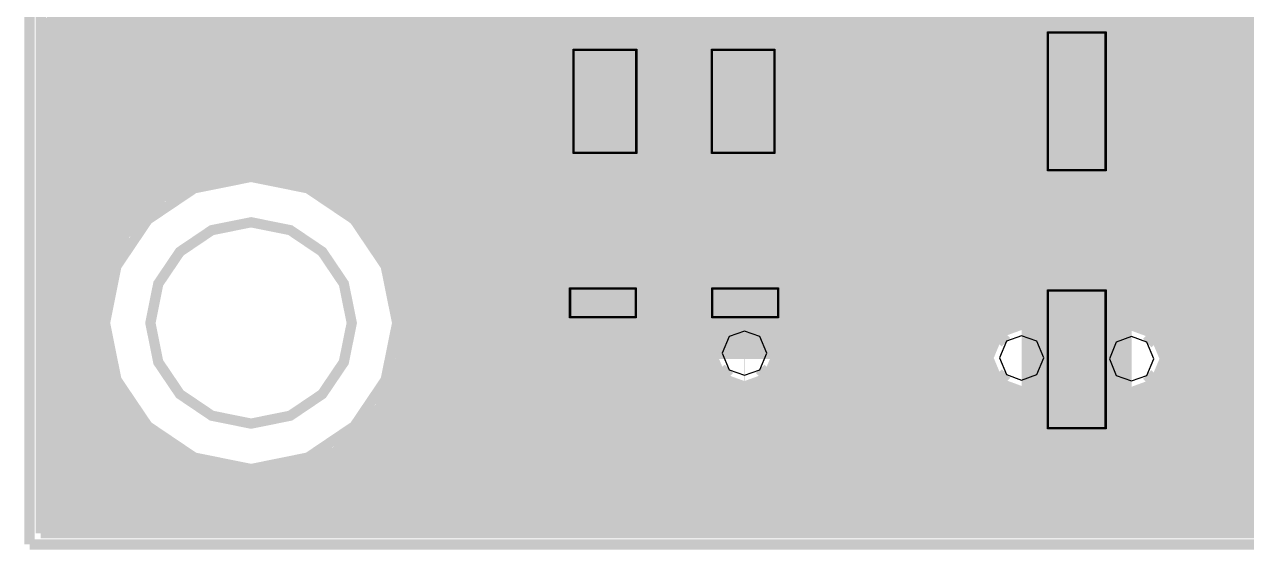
# Model space of a CAD drawing. Extents: x 0.2 to 4.14, y 0.2 to 4.15.
# Drawn here: x 0.197 to 1.392, y 0.206 to 0.719 of the extents above; entities that cross this region are included whole.
import ezdxf

# ---------------------------------------------------------------- set-up
doc = ezdxf.new("R2010")
doc.units = 0
doc.layers.get('0').update_dxf_attribs({"linetype": 'CONTINUOUS'})

msp = doc.modelspace()

# ---------------------------------------------------------------- linework, layer by layer
at = {"color": 151, "const_width": 0.01}
for points in [[(0.202365, 0.210612), (0.202365, 4.14763)], [(4.13938, 0.210612), (0.202365, 0.210612)]]:
    msp.add_lwpolyline(points, dxfattribs=at)
at = {"color": 254, "const_width": 0.01}
for points in [[(0.202365, 0.210612), (0.202365, 4.14763)], [(0.714247, 0.573676), (0.714247, 0.713704)], [(0.714247, 0.713704), (0.79476, 0.713704)], [(0.95025, 0.713704), (0.869792, 0.713704)], [(0.95025, 0.573676), (0.95025, 0.713704)], [(0.79476, 0.573676), (0.714247, 0.573676)], [(0.869792, 0.573676), (0.95025, 0.573676)], [(0.707249, 0.39681), (0.707249, 0.496853)], [(0.707249, 0.496853), (0.957249, 0.496853)], [(0.957249, 0.496853), (0.957249, 0.39681)], [(0.957249, 0.39681), (0.707249, 0.39681)], [(4.13938, 0.210612), (0.202365, 0.210612)]]:
    msp.add_lwpolyline(points, dxfattribs=at)
at = {"color": 40}
for points, const_width in [([(0.202365, 0.210612), (0.202365, 4.14763)], 0.01), ([(0.418892, 0.830675), (0.418892, 0.702746)], 0.07874), ([(0.418892, 0.702746), (0.477919, 0.643664)], 0.07874), ([(0.477919, 0.643664), (0.764757, 0.643664)], 0.07874), ([(0.899794, 0.643664), (1.22597, 0.643664)], 0.07874), ([(1.22597, 0.643664), (1.59999, 0.643664)], 0.07874), ([(0.764378, 0.446832), (0.764378, 0.643664)], 0.05906), ([(0.764378, 0.643664), (0.764757, 0.643664)], 0.05906), ([(0.76275, 0.446832), (0.764378, 0.446832)], 0.05906), ([(0.901747, 0.397624), (0.901747, 0.446832)], 0.05906), ([(1.17204, 0.392904), (1.22597, 0.392904)], 0.07874), ([(1.22597, 0.392904), (1.22597, 0.39171)], 0.07874), ([(1.22597, 0.39171), (1.22597, 0.39209)], 0.07874), ([(1.22597, 0.39209), (1.27951, 0.39209)], 0.07874), ([(0.90115, 0.397624), (0.901747, 0.397624)], 0.05906), ([(4.13938, 0.210612), (0.202365, 0.210612)], 0.01)]:
    msp.add_lwpolyline(points, dxfattribs=dict(at, const_width=const_width))
at = {"color": 93, "const_width": 0.01}
for points in [[(0.202365, 0.210612), (0.202365, 4.14763)], [(4.13938, 0.210612), (0.202365, 0.210612)]]:
    msp.add_lwpolyline(points, dxfattribs=at)
at = {"color": 200, "const_width": 0.01}
for points in [[(0.202365, 0.210612), (0.202365, 4.14763)], [(4.13938, 0.210612), (0.202365, 0.210612)]]:
    msp.add_lwpolyline(points, dxfattribs=at)
at = {"color": 13, "const_width": 0.01}
for points in [[(0.202365, 0.210612), (0.202365, 4.14763)], [(4.13938, 0.210612), (0.202365, 0.210612)]]:
    msp.add_lwpolyline(points, dxfattribs=at)
at = {"color": 173, "const_width": 0.01}
for points in [[(0.202365, 0.210612), (0.202365, 4.14763)], [(4.13938, 0.210612), (0.202365, 0.210612)]]:
    msp.add_lwpolyline(points, dxfattribs=at)
at = {"color": 60}
for points, const_width in [([(0.213325, 4.13661), (0.213325, 0.221625)], 0.01), ([(0.600097, 0.221625), (2.05072, 1.67219)], 0.01), ([(0.511014, 0.221625), (1.95107, 1.66163)], 0.01), ([(0.612847, 0.221625), (2.05078, 1.65956)], 0.01), ([(0.523762, 0.221625), (1.94954, 1.6474)], 0.01), ([(0.536458, 0.221625), (1.95269, 1.63786)], 0.01), ([(0.549208, 0.221625), (1.95822, 1.63064)], 0.01), ([(0.561957, 0.221625), (1.96582, 1.62549)], 0.01), ([(0.574653, 0.221625), (1.97597, 1.62294)], 0.01), ([(0.587403, 0.221625), (1.99274, 1.62696)], 0.01), ([(0.625597, 0.221625), (2.00526, 1.60129)], 0.01), ([(0.638292, 0.221625), (2.00493, 1.58826)], 0.01), ([(0.651042, 0.221625), (2.00851, 1.5791)], 0.01), ([(0.663738, 0.221625), (2.01438, 1.57226)], 0.01), ([(0.676486, 0.221625), (2.02229, 1.56743)], 0.01), ([(0.897678, 0.430067), (2.03299, 1.56538)], 0.01), ([(0.909506, 0.429199), (2.05106, 1.57075)], 0.01), ([(0.561686, 0.424968), (1.66715, 1.53049)], 0.01), ([(0.213325, 0.471246), (1.1613, 1.41917)], 0.01), ([(0.413792, 0.569878), (1.26161, 1.41764)], 0.01), ([(0.486165, 0.553114), (1.36057, 1.42751)], 0.01), ([(0.213325, 0.458496), (1.16433, 1.4095)], 0.01), ([(0.426432, 0.569769), (1.26497, 1.40831)], 0.01), ([(0.494194, 0.548449), (1.36193, 1.41618)], 0.01), ([(0.213325, 0.445801), (1.16916, 1.40164)], 0.01), ([(0.213325, 0.433051), (1.17546, 1.39512)], 0.01), ([(0.438043, 0.568631), (1.26997, 1.40061)], 0.01), ([(0.448893, 0.566786), (1.27647, 1.39437)], 0.01), ([(0.337511, 0.544487), (1.18316, 1.39014)], 0.01), ([(0.365235, 0.559461), (1.19255, 1.38677)], 0.01), ([(0.384114, 0.565647), (1.20432, 1.38585)], 0.01), ([(0.399903, 0.568685), (1.22304, 1.39182)], 0.01), ([(0.459039, 0.564182), (1.2844, 1.38954)], 0.01), ([(0.468588, 0.561035), (1.29405, 1.38645)], 0.01), ([(0.477593, 0.557292), (1.30632, 1.38601)], 0.01), ([(0.557997, 0.459472), (1.48693, 1.38846)], 0.01), ([(0.560004, 0.448839), (1.49724, 1.38596)], 0.01), ([(0.561307, 0.437338), (1.51074, 1.38677)], 0.01), ([(0.918403, 0.425347), (1.73281, 1.23975)], 0.01), ([(0.925347, 0.419542), (1.73281, 1.227)], 0.01), ([(0.930501, 0.412001), (1.73281, 1.21425)], 0.01), ([(0.933485, 0.402235), (1.73281, 1.20155)], 0.01), ([(0.932563, 0.388564), (1.73281, 1.1888)], 0.01), ([(0.501844, 0.543349), (1.12853, 1.17003)], 0.01), ([(0.778321, 0.221625), (1.73281, 1.17611)], 0.01), ([(0.50906, 0.537869), (1.12641, 1.15517)], 0.01), ([(0.791015, 0.221625), (1.73281, 1.16336)], 0.01), ([(0.515896, 0.531956), (1.12777, 1.14383)], 0.01), ([(0.803765, 0.221625), (1.73281, 1.15061)], 0.01), ([(0.213325, 0.662164), (0.681858, 1.13064)], 0.01), ([(0.522299, 0.525608), (1.13102, 1.13439)], 0.01), ([(0.816515, 0.221625), (1.73281, 1.13791)], 0.01), ([(0.213325, 0.649414), (0.6824, 1.11849)], 0.01), ([(0.528321, 0.518881), (1.13569, 1.1263)], 0.01), ([(0.533908, 0.511774), (1.1416, 1.11947)], 0.01), ([(0.82921, 0.221625), (1.73281, 1.12516)], 0.01), ([(0.213325, 0.636719), (0.686035, 1.10938)], 0.01), ([(0.539117, 0.504232), (1.1486, 1.11372)], 0.01), ([(0.543836, 0.496257), (1.15685, 1.10927)], 0.01), ([(0.548122, 0.487847), (1.1665, 1.10617)], 0.01), ([(0.555285, 0.46951), (1.1939, 1.10813)], 0.01), ([(0.84196, 0.221625), (1.73281, 1.11247)], 0.01), ([(0.213325, 0.623969), (0.691678, 1.10227)], 0.01), ([(0.213325, 0.611219), (0.69911, 1.09701)], 0.01), ([(0.213325, 0.585775), (0.721789, 1.09424)], 0.01), ([(0.551975, 0.47895), (1.17817, 1.10514)], 0.01), ([(0.854656, 0.221625), (1.73281, 1.09972)], 0.01), ([(0.213325, 0.598525), (0.708604, 1.0938)], 0.01), ([(0.867404, 0.221625), (1.73281, 1.08697)], 0.01), ([(0.880154, 0.221625), (1.73281, 1.07427)], 0.01), ([(0.89285, 0.221625), (1.73281, 1.06152)], 0.01), ([(0.905599, 0.221625), (1.73281, 1.04883)], 0.01), ([(0.918294, 0.221625), (1.73281, 1.03608)], 0.01), ([(0.931044, 0.221625), (1.73281, 1.02333)], 0.01), ([(0.943793, 0.221625), (1.73281, 1.01063)], 0.01), ([(1.15652, 0.421604), (1.73281, 0.997885)], 0.01), ([(0.560818, 0.411404), (1.13303, 0.983615)], 0.01), ([(1.17318, 0.42551), (1.73281, 0.985189)], 0.01), ([(0.558268, 0.396158), (1.12674, 0.964626)], 0.01), ([(1.18376, 0.423394), (1.73281, 0.972439)], 0.01), ([(0.553006, 0.378147), (1.12684, 0.951986)], 0.01), ([(1.19189, 0.418836), (1.73281, 0.95969)], 0.01), ([(0.54145, 0.353842), (1.12934, 0.941732)], 0.01), ([(1.19819, 0.412435), (1.73281, 0.946994)], 0.01), ([(0.213325, 0.483942), (0.657932, 0.928549)], 0.01), ([(0.421929, 0.221625), (1.13336, 0.933051)], 0.01), ([(1.20269, 0.404189), (1.73281, 0.934244)], 0.01), ([(0.213325, 0.49669), (0.64274, 0.926107)], 0.01), ([(0.434679, 0.221625), (1.13873, 0.925672)], 0.01), ([(0.447374, 0.221625), (1.14518, 0.919379)], 0.01), ([(1.2047, 0.393446), (1.73281, 0.92155)], 0.01), ([(0.460124, 0.221625), (1.15283, 0.914333)], 0.01), ([(0.472819, 0.221625), (1.16178, 0.910536)], 0.01), ([(0.485568, 0.221625), (1.17242, 0.908475)], 0.01), ([(0.498318, 0.221625), (1.18576, 0.909071)], 0.01), ([(1.19998, 0.375976), (1.73281, 0.9088)], 0.01), ([(1.05832, 0.221625), (1.73281, 0.89605)], 0.01), ([(1.27365, 0.424208), (1.73281, 0.883356)], 0.01), ([(1.28624, 0.424044), (1.73281, 0.870606)], 0.01), ([(1.29546, 0.420572), (1.73281, 0.85791)], 0.01), ([(0.213325, 0.573079), (0.47819, 0.837944)], 0.01), ([(0.213325, 0.560331), (0.477756, 0.824707)], 0.01), ([(0.213325, 0.547581), (0.481282, 0.815539)], 0.01), ([(0.213325, 0.713053), (0.311361, 0.811089)], 0.01), ([(0.213325, 0.534885), (0.487088, 0.808594)], 0.01), ([(0.213325, 0.700358), (0.318414, 0.805393)], 0.01), ([(0.213325, 0.522136), (0.494954, 0.803765)], 0.01), ([(0.213325, 0.674858), (0.341417, 0.802951)], 0.01), ([(0.213325, 0.687608), (0.327746, 0.802029)], 0.01), ([(0.213325, 0.50944), (0.505533, 0.801594)], 0.01), ([(1.24924, 0.221625), (1.73281, 0.705132)], 0.01), ([(1.26199, 0.221625), (1.73281, 0.692437)], 0.01), ([(1.27468, 0.221625), (1.73281, 0.679688)], 0.01), ([(1.28743, 0.221625), (1.73281, 0.666992)], 0.01), ([(1.30013, 0.221625), (1.73281, 0.654243)], 0.01), ([(1.30273, 0.415093), (1.55051, 0.662869)], 0.01), ([(1.30816, 0.407824), (1.54981, 0.649414)], 0.01), ([(1.31288, 0.221625), (1.73281, 0.641493)], 0.01), ([(1.31152, 0.398438), (1.55181, 0.638781)], 0.01), ([(1.31152, 0.385742), (1.55556, 0.629775)], 0.01), ([(1.32563, 0.221625), (1.73281, 0.628797)], 0.01), ([(1.16016, 0.221625), (1.56065, 0.622071)], 0.01), ([(1.17285, 0.221625), (1.56683, 0.615614)], 0.01), ([(1.1856, 0.221625), (1.57422, 0.610243)], 0.01), ([(1.19835, 0.221625), (1.58285, 0.606174)], 0.01), ([(1.23649, 0.221625), (1.62435, 0.609429)], 0.01), ([(1.33832, 0.221625), (1.73281, 0.616049)], 0.01), ([(1.21105, 0.221625), (1.5931, 0.603624)], 0.01), ([(1.2238, 0.221625), (1.60563, 0.603461)], 0.01), ([(1.35107, 0.221625), (1.73281, 0.603353)], 0.01), ([(1.36377, 0.221625), (1.73281, 0.590603)], 0.01), ([(1.37652, 0.221625), (1.73281, 0.577854)], 0.01), ([(1.38926, 0.221625), (1.73281, 0.565158)], 0.01), ([(0.213325, 0.420301), (0.30154, 0.508518)], 0.01), ([(0.213325, 0.407607), (0.286567, 0.480794)], 0.01), ([(0.213325, 0.394857), (0.280382, 0.461914)], 0.01), ([(0.213325, 0.382161), (0.277344, 0.446181)], 0.01), ([(0.213325, 0.369413), (0.276204, 0.432237)], 0.01), ([(0.213325, 0.356717), (0.276313, 0.41965)], 0.01), ([(0.878093, 0.420736), (0.88585, 0.412924)], 0.01181), ([(0.924262, 0.420736), (0.916504, 0.412924)], 0.01181), ([(1.14893, 0.415961), (1.15674, 0.408203)], 0.01181), ([(1.1951, 0.415961), (1.18734, 0.408203)], 0.01181), ([(1.25646, 0.415201), (1.26421, 0.407443)], 0.01181), ([(1.30263, 0.415201), (1.29481, 0.407443)], 0.01181), ([(0.213325, 0.343967), (0.277399, 0.407986)], 0.01), ([(0.956489, 0.221625), (1.14328, 0.408419)], 0.01), ([(0.213325, 0.331218), (0.279297, 0.397136)], 0.01), ([(0.689236, 0.221625), (0.868707, 0.401096)], 0.01), ([(0.701932, 0.221625), (0.869575, 0.389268)], 0.01), ([(0.969239, 0.221625), (1.13938, 0.391764)], 0.01), ([(1.07107, 0.221625), (1.2474, 0.397949)], 0.01), ([(0.213325, 0.318522), (0.281847, 0.38699)], 0.01), ([(0.213325, 0.305772), (0.284993, 0.377442)], 0.01), ([(0.714681, 0.221625), (0.873426, 0.380371)], 0.01), ([(0.878093, 0.374511), (0.88585, 0.382324)], 0.01181), ([(0.924262, 0.374511), (0.916504, 0.382324)], 0.01181), ([(0.981933, 0.221625), (1.14155, 0.381185)], 0.01), ([(1.08377, 0.221625), (1.24756, 0.385417)], 0.01), ([(1.14893, 0.369792), (1.15674, 0.377604)], 0.01181), ([(1.1951, 0.369792), (1.18734, 0.377604)], 0.01181), ([(1.25646, 0.369032), (1.26421, 0.37679)], 0.01181), ([(1.30263, 0.369032), (1.29481, 0.37679)], 0.01181), ([(0.213325, 0.293078), (0.288738, 0.368435)], 0.01), ([(0.727376, 0.221625), (0.879232, 0.373426)], 0.01), ([(0.740126, 0.221625), (0.886828, 0.368272)], 0.01), ([(0.765571, 0.221625), (0.910211, 0.366265)], 0.01), ([(0.994683, 0.221625), (1.1461, 0.373047)], 0.01), ([(1.00743, 0.221625), (1.15251, 0.366699)], 0.01), ([(1.09652, 0.221625), (1.25103, 0.376139)], 0.01), ([(1.10927, 0.221625), (1.25651, 0.368924)], 0.01), ([(0.213325, 0.280328), (0.292914, 0.359918)], 0.01), ([(0.752875, 0.221625), (0.896539, 0.365289)], 0.01), ([(1.02013, 0.221625), (1.16075, 0.36225)], 0.01), ([(1.03288, 0.221625), (1.1715, 0.360243)], 0.01), ([(1.04563, 0.221625), (1.18897, 0.364963)], 0.01), ([(1.12196, 0.221625), (1.26383, 0.363499)], 0.01), ([(1.13471, 0.221625), (1.27317, 0.360081)], 0.01), ([(1.14741, 0.221625), (1.28592, 0.360081)], 0.01), ([(0.213325, 0.267578), (0.297581, 0.351833)], 0.01), ([(0.213325, 0.254883), (0.302681, 0.344183)], 0.01), ([(0.213325, 0.242133), (0.30816, 0.336968)], 0.01), ([(0.213325, 0.229438), (0.314074, 0.330132)], 0.01), ([(0.218261, 0.221625), (0.320421, 0.323731)], 0.01), ([(0.231011, 0.221625), (0.327149, 0.317708)], 0.01), ([(0.243761, 0.221625), (0.334256, 0.312121)], 0.01), ([(0.256456, 0.221625), (0.341797, 0.306967)], 0.01), ([(0.269206, 0.221625), (0.349772, 0.302192)], 0.01), ([(0.281901, 0.221625), (0.358182, 0.297906)], 0.01), ([(0.29465, 0.221625), (0.367133, 0.294054)], 0.01), ([(0.409179, 0.221625), (0.492188, 0.304579)], 0.01), ([(0.3074, 0.221625), (0.376519, 0.290799)], 0.01), ([(0.320096, 0.221625), (0.386556, 0.288086)], 0.01), ([(0.332844, 0.221625), (0.397244, 0.286025)], 0.01), ([(0.34554, 0.221625), (0.408692, 0.284722)], 0.01), ([(0.35829, 0.221625), (0.421061, 0.284397)], 0.01), ([(0.371039, 0.221625), (0.434625, 0.285211)], 0.01), ([(0.383735, 0.221625), (0.449869, 0.287761)], 0.01), ([(0.396485, 0.221625), (0.467882, 0.293024)], 0.01), ([(0.213325, 0.221625), (1.73281, 0.221625)], 0.01)]:
    msp.add_lwpolyline(points, dxfattribs=dict(at, const_width=const_width))
at = {"color": 232, "const_width": 0.01}
for points in [[(0.588975, 0.221625), (2.05268, 1.68528)], [(0.601725, 0.221625), (2.05268, 1.67258)], [(0.512642, 0.221625), (1.95031, 1.65929)], [(0.614421, 0.221625), (2.05268, 1.65983)], [(0.525336, 0.221625), (1.94976, 1.64606)], [(0.213325, 1.63276), (0.213325, 0.221625)], [(0.538086, 0.221625), (1.95329, 1.63683)], [(0.550781, 0.221625), (1.9591, 1.62989)], [(0.563531, 0.221625), (1.96696, 1.62506)], [(0.576226, 0.221625), (1.97749, 1.62283)], [(0.627169, 0.221625), (2.00483, 1.59928)], [(0.639865, 0.221625), (2.00526, 1.58697)], [(0.652615, 0.221625), (2.00917, 1.57818)], [(0.665364, 0.221625), (2.01525, 1.57156)], [(0.67806, 0.221625), (2.02349, 1.567)], [(0.899414, 0.430231), (2.03461, 1.56543)], [(0.910753, 0.428819), (2.05268, 1.57075)], [(0.561632, 0.42334), (1.66824, 1.52994)], [(0.213325, 0.469672), (1.16157, 1.41786)], [(0.401693, 0.568901), (1.26058, 1.42779)], [(0.487196, 0.552572), (1.36057, 1.42594)], [(0.213325, 0.456922), (1.16488, 1.40842)], [(0.415419, 0.569878), (1.26188, 1.41639)], [(0.427897, 0.569661), (1.26552, 1.40722)], [(0.495171, 0.547851), (1.3623, 1.41493)], [(0.213325, 0.444174), (1.16987, 1.40072)], [(0.213325, 0.431478), (1.17632, 1.39442)], [(0.439453, 0.568468), (1.27073, 1.39974)], [(0.450196, 0.566461), (1.27734, 1.39367)], [(0.342231, 0.547635), (1.18424, 1.3896)], [(0.367839, 0.560493), (1.19385, 1.3865)], [(0.386231, 0.566189), (1.20605, 1.38601)], [(0.460286, 0.563803), (1.28548, 1.38906)], [(0.469726, 0.560601), (1.29541, 1.38623)], [(0.478678, 0.556803), (1.30821, 1.38628)], [(0.558268, 0.458171), (1.48812, 1.38802)], [(0.560221, 0.447428), (1.49864, 1.38585)], [(0.561415, 0.435872), (1.51292, 1.38737)], [(0.919379, 0.42475), (1.73281, 1.23812)], [(0.926107, 0.418728), (1.73281, 1.22542)], [(0.930989, 0.410915), (1.73281, 1.21267)], [(0.933649, 0.400825), (1.73281, 1.19998)], [(0.931749, 0.386231), (1.73281, 1.18723)], [(0.502767, 0.542697), (1.12793, 1.16786)], [(0.779893, 0.221625), (1.73281, 1.17448)], [(0.792643, 0.221625), (1.73281, 1.16178)], [(0.509928, 0.537164), (1.12641, 1.15365)], [(0.51671, 0.531196), (1.12809, 1.14258)], [(0.805339, 0.221625), (1.73281, 1.14903)], [(0.523058, 0.524794), (1.13157, 1.1333)], [(0.818088, 0.221625), (1.73281, 1.13634)], [(0.213325, 0.66059), (0.68164, 1.12885)], [(0.529025, 0.518013), (1.13639, 1.12538)], [(0.53456, 0.51085), (1.14242, 1.11865)], [(0.830783, 0.221625), (1.73281, 1.12359)], [(0.213325, 0.64784), (0.682725, 1.11719)], [(0.213325, 0.635092), (0.686632, 1.1084)], [(0.539714, 0.503256), (1.14958, 1.11312)], [(0.544379, 0.495225), (1.15793, 1.10878)], [(0.55561, 0.468261), (1.19651, 1.10916)], [(0.843533, 0.221625), (1.73281, 1.11084)], [(0.213325, 0.622396), (0.692492, 1.10151)], [(0.213325, 0.609646), (0.700142, 1.09646)], [(0.213325, 0.584201), (0.723958, 1.09483)], [(0.548665, 0.486763), (1.16781, 1.1059)], [(0.552408, 0.477756), (1.17985, 1.1052)], [(0.856282, 0.221625), (1.73281, 1.09814)], [(0.213325, 0.596951), (0.710015, 1.09359)], [(0.868978, 0.221625), (1.73281, 1.08539)], [(0.881728, 0.221625), (1.73281, 1.0727)], [(0.894476, 0.221625), (1.73281, 1.05995)], [(0.907172, 0.221625), (1.73281, 1.0472)], [(0.919922, 0.221625), (1.73281, 1.03451)], [(0.932617, 0.221625), (1.73281, 1.02176)], [(0.945367, 0.221625), (1.73281, 1.00906)], [(1.15956, 0.423068), (1.73281, 0.996311)], [(0.560601, 0.409614), (1.13129, 0.980251)], [(1.17464, 0.425456), (1.73281, 0.983561)], [(0.557781, 0.394097), (1.12657, 0.962836)], [(1.18484, 0.422906), (1.73281, 0.970865)], [(1.19276, 0.418132), (1.73281, 0.958117)], [(0.538792, 0.34961), (1.12978, 0.940539)], [(0.552029, 0.375597), (1.12706, 0.950575)], [(1.19889, 0.411513), (1.73281, 0.945421)], [(0.213325, 0.482368), (0.661025, 0.930067)], [(0.423503, 0.221625), (1.13395, 0.932075)], [(1.20307, 0.402994), (1.73281, 0.932671)], [(0.213325, 0.495117), (0.64426, 0.925999)], [(0.436253, 0.221625), (1.13943, 0.924804)], [(0.449001, 0.221625), (1.14605, 0.918728)], [(1.20464, 0.391818), (1.73281, 0.919922)], [(0.461697, 0.221625), (1.15386, 0.913792)], [(0.474447, 0.221625), (1.16303, 0.910211)], [(0.487142, 0.221625), (1.17388, 0.908365)], [(0.499892, 0.221625), (1.18777, 0.909506)], [(1.0472, 0.221625), (1.73281, 0.907226)], [(1.0599, 0.221625), (1.73281, 0.894476)], [(1.27555, 0.424533), (1.73281, 0.881728)], [(1.28754, 0.423774), (1.73281, 0.869032)], [(0.213325, 0.571451), (0.477701, 0.835829)], [(0.213325, 0.558757), (0.478028, 0.823406)], [(0.213325, 0.546007), (0.481879, 0.814561)], [(0.213325, 0.711481), (0.312121, 0.810221)], [(0.213325, 0.533257), (0.487956, 0.807889)], [(0.213325, 0.698731), (0.319444, 0.80485)], [(0.213325, 0.673286), (0.343967, 0.803874)], [(0.213325, 0.520562), (0.496094, 0.803276)], [(0.213325, 0.686035), (0.329156, 0.801812)], [(0.213325, 0.507813), (0.507107, 0.801594)], [(1.25081, 0.221625), (1.73281, 0.703558)], [(1.26356, 0.221625), (1.73281, 0.69081)], [(1.27631, 0.221625), (1.73281, 0.678114)], [(1.2965, 0.420031), (1.55832, 0.681858)], [(1.28901, 0.221625), (1.73281, 0.665364)], [(1.30176, 0.221625), (1.73281, 0.652669)], [(1.30349, 0.414279), (1.55018, 0.660969)], [(1.3087, 0.406739), (1.54992, 0.648003)], [(1.31103, 0.383681), (1.55615, 0.628743)], [(1.31179, 0.397136), (1.55225, 0.637532)], [(1.31445, 0.221625), (1.73281, 0.639919)], [(1.16173, 0.221625), (1.56136, 0.621203)], [(1.3272, 0.221625), (1.73281, 0.627169)], [(1.17448, 0.221625), (1.56771, 0.614854)], [(1.18718, 0.221625), (1.57525, 0.609646)], [(1.19992, 0.221625), (1.58404, 0.60574)], [(1.23812, 0.221625), (1.62847, 0.611979)], [(1.33995, 0.221625), (1.73281, 0.614475)], [(1.21267, 0.221625), (1.59451, 0.603461)], [(1.22537, 0.221625), (1.60747, 0.603733)], [(1.35265, 0.221625), (1.73281, 0.601725)], [(1.3654, 0.221625), (1.73281, 0.589031)], [(1.37809, 0.221625), (1.73281, 0.576281)], [(1.39085, 0.221625), (1.73281, 0.563531)], [(0.213325, 0.418728), (0.298394, 0.503797)], [(0.213325, 0.406033), (0.285536, 0.47819)], [(0.213325, 0.393283), (0.279893, 0.459799)], [(0.213325, 0.380533), (0.277126, 0.444336)], [(0.213325, 0.367839), (0.27615, 0.43061)], [(0.213325, 0.355089), (0.276367, 0.418132)], [(0.213325, 0.342393), (0.277561, 0.406575)], [(0.958117, 0.221625), (1.14187, 0.405382)], [(0.213325, 0.329644), (0.279568, 0.395833)], [(0.69081, 0.221625), (0.868544, 0.39936)], [(0.970811, 0.221625), (1.13949, 0.3903)], [(1.07265, 0.221625), (1.24712, 0.39605)], [(0.213325, 0.316894), (0.282226, 0.385796)], [(0.703504, 0.221625), (0.869954, 0.388021)], [(0.716254, 0.221625), (0.874078, 0.379394)], [(0.983561, 0.221625), (1.14204, 0.3801)], [(1.08539, 0.221625), (1.24788, 0.384114)], [(0.213325, 0.304199), (0.285428, 0.376303)], [(0.213325, 0.29145), (0.289225, 0.36735)], [(0.729004, 0.221625), (0.880046, 0.372667)], [(0.741699, 0.221625), (0.887912, 0.367785)], [(0.767144, 0.221625), (0.912597, 0.367025)], [(0.996257, 0.221625), (1.14681, 0.372179)], [(1.00901, 0.221625), (1.15343, 0.366049)], [(1.09809, 0.221625), (1.25163, 0.375108)], [(1.11084, 0.221625), (1.25732, 0.36811)], [(0.213325, 0.278754), (0.293457, 0.358832)], [(0.754449, 0.221625), (0.897949, 0.365126)], [(1.02176, 0.221625), (1.16195, 0.361817)], [(1.03445, 0.221625), (1.17312, 0.360243)], [(1.12353, 0.221625), (1.26487, 0.362901)], [(1.13628, 0.221625), (1.27452, 0.359864)], [(1.14903, 0.221625), (1.28798, 0.360568)], [(0.213325, 0.266004), (0.298178, 0.350857)], [(0.213325, 0.253256), (0.303331, 0.343261)], [(0.213325, 0.24056), (0.308865, 0.3361)], [(0.213325, 0.22781), (0.314887, 0.329318)], [(0.219889, 0.221625), (0.321235, 0.322971)], [(0.232585, 0.221625), (0.328017, 0.317003)], [(0.245335, 0.221625), (0.335178, 0.311469)], [(0.258083, 0.221625), (0.342774, 0.306315)], [(0.410807, 0.221625), (0.496419, 0.307237)], [(0.270779, 0.221625), (0.350803, 0.30165)], [(0.283529, 0.221625), (0.359267, 0.297364)], [(0.398058, 0.221625), (0.470432, 0.294)], [(0.296224, 0.221625), (0.368272, 0.293619)], [(0.308974, 0.221625), (0.377767, 0.290419)], [(0.321724, 0.221625), (0.387858, 0.287761)], [(0.334418, 0.221625), (0.3986, 0.285807)], [(0.347168, 0.221625), (0.410156, 0.284614)], [(0.359864, 0.221625), (0.422689, 0.284397)], [(0.372613, 0.221625), (0.436415, 0.285428)], [(0.385362, 0.221625), (0.451986, 0.288249)], [(0.213325, 0.221625), (1.73281, 0.221625)]]:
    msp.add_lwpolyline(points, dxfattribs=at)
at = {"color": 151}
for points in [[(1.19743, 0.711589), (1.25456, 0.711589), (1.25456, 0.575737), (1.19743, 0.575737), (1.19743, 0.711589)], [(0.733778, 0.694661), (0.79579, 0.694661), (0.79579, 0.592665), (0.733778, 0.592665), (0.733778, 0.694661)], [(0.868761, 0.694661), (0.930772, 0.694661), (0.930772, 0.592665), (0.868761, 0.592665), (0.868761, 0.694661)], [(0.730251, 0.461589), (0.795247, 0.461589), (0.795247, 0.432075), (0.730251, 0.432075), (0.730251, 0.461589)], [(0.869249, 0.461589), (0.934244, 0.461589), (0.934244, 0.432075), (0.869249, 0.432075), (0.869249, 0.461589)], [(1.19743, 0.459636), (1.25456, 0.459636), (1.25456, 0.323785), (1.19743, 0.323785), (1.19743, 0.459636)]]:
    msp.add_lwpolyline(points, close=True, dxfattribs=at)
at = {"color": 40}
for points in [[(1.19841, 0.710613), (1.25353, 0.710613), (1.25353, 0.576768), (1.19841, 0.576768), (1.19841, 0.710613)], [(0.734754, 0.693685), (0.79476, 0.693685), (0.79476, 0.593696), (0.734754, 0.593696), (0.734754, 0.693685)], [(0.869792, 0.693685), (0.929796, 0.693685), (0.929796, 0.593696), (0.869792, 0.593696), (0.869792, 0.693685)], [(0.731282, 0.460613), (0.794271, 0.460613), (0.794271, 0.433106), (0.731282, 0.433106), (0.731282, 0.460613)], [(0.870281, 0.460613), (0.933268, 0.460613), (0.933268, 0.433106), (0.870281, 0.433106), (0.870281, 0.460613)], [(1.19841, 0.458604), (1.25353, 0.458604), (1.25353, 0.324761), (1.19841, 0.324761), (1.19841, 0.458604)], [(0.922851, 0.397624), (0.916069, 0.4139), (0.90115, 0.419271), (0.886231, 0.4139), (0.879503, 0.397624), (0.886231, 0.381401), (0.90115, 0.375976), (0.916069, 0.381401), (0.922851, 0.397624)], [(1.19368, 0.392904), (1.1869, 0.409179), (1.17204, 0.414551), (1.15712, 0.409179), (1.15039, 0.392904), (1.15712, 0.376682), (1.17204, 0.371257), (1.1869, 0.376682), (1.19368, 0.392904)], [(1.30116, 0.39209), (1.29438, 0.408365), (1.27951, 0.413792), (1.26459, 0.408365), (1.25787, 0.39209), (1.26459, 0.375868), (1.27951, 0.370443), (1.29438, 0.375868), (1.30116, 0.39209)]]:
    msp.add_lwpolyline(points, close=True, dxfattribs=at)
at = {"color": 232, "const_width": 0.01}
for points in [[(0.561686, 0.427138), (0.550456, 0.482747), (0.519857, 0.528157), (0.474447, 0.558757), (0.418892, 0.569933), (0.363281, 0.558757), (0.317871, 0.528157), (0.287272, 0.482747), (0.276096, 0.427138), (0.287272, 0.371582), (0.317871, 0.326226), (0.363281, 0.295572), (0.418892, 0.284343), (0.474447, 0.295572), (0.519857, 0.326226), (0.550456, 0.371582), (0.561686, 0.427138)], [(0.561686, 0.427138), (0.550456, 0.482747), (0.519857, 0.528157), (0.474447, 0.558757), (0.418892, 0.569933), (0.363281, 0.558757), (0.317871, 0.528157), (0.287272, 0.482747), (0.276096, 0.427138), (0.287272, 0.371582), (0.317871, 0.326226), (0.363281, 0.295572), (0.418892, 0.284343), (0.474447, 0.295572), (0.519857, 0.326226), (0.550456, 0.371582), (0.561686, 0.427138)], [(0.933811, 0.397624), (0.923611, 0.422146), (0.90115, 0.430285), (0.878689, 0.422146), (0.868544, 0.397624), (0.878689, 0.373156), (0.90115, 0.365017), (0.923611, 0.373156), (0.933811, 0.397624)], [(0.933811, 0.397624), (0.923611, 0.422146), (0.90115, 0.430285), (0.878689, 0.422146), (0.868544, 0.397624), (0.878689, 0.373156), (0.90115, 0.365017), (0.923611, 0.373156), (0.933811, 0.397624)], [(1.2047, 0.392904), (1.19444, 0.417426), (1.17204, 0.425564), (1.14958, 0.417426), (1.13938, 0.392904), (1.14958, 0.368435), (1.17204, 0.360243), (1.19444, 0.368435), (1.2047, 0.392904)], [(1.2047, 0.392904), (1.19444, 0.417426), (1.17204, 0.425564), (1.14958, 0.417426), (1.13938, 0.392904), (1.14958, 0.368435), (1.17204, 0.360243), (1.19444, 0.368435), (1.2047, 0.392904)], [(1.31218, 0.39209), (1.30192, 0.416612), (1.27951, 0.424804), (1.25705, 0.416612), (1.24685, 0.39209), (1.25705, 0.367622), (1.27951, 0.359483), (1.30192, 0.367622), (1.31218, 0.39209)], [(1.31218, 0.39209), (1.30192, 0.416612), (1.27951, 0.424804), (1.25705, 0.416612), (1.24685, 0.39209), (1.25705, 0.367622), (1.27951, 0.359483), (1.30192, 0.367622), (1.31218, 0.39209)]]:
    msp.add_lwpolyline(points, close=True, dxfattribs=at)
at = {"color": 60, "const_width": 0.01}
for points in [[(0.561686, 0.427138), (0.550456, 0.482747), (0.519857, 0.528157), (0.474447, 0.558757), (0.418892, 0.569933), (0.363281, 0.558757), (0.317871, 0.528157), (0.287272, 0.482747), (0.276096, 0.427138), (0.287272, 0.371582), (0.317871, 0.326226), (0.363281, 0.295572), (0.418892, 0.284343), (0.474447, 0.295572), (0.519857, 0.326226), (0.550456, 0.371582), (0.561686, 0.427138)], [(0.561686, 0.427138), (0.550456, 0.482747), (0.519857, 0.528157), (0.474447, 0.558757), (0.418892, 0.569933), (0.363281, 0.558757), (0.317871, 0.528157), (0.287272, 0.482747), (0.276096, 0.427138), (0.287272, 0.371582), (0.317871, 0.326226), (0.363281, 0.295572), (0.418892, 0.284343), (0.474447, 0.295572), (0.519857, 0.326226), (0.550456, 0.371582), (0.561686, 0.427138)], [(0.933811, 0.397624), (0.923611, 0.422146), (0.90115, 0.430285), (0.878689, 0.422146), (0.868544, 0.397624), (0.878689, 0.373156), (0.90115, 0.365017), (0.923611, 0.373156), (0.933811, 0.397624)], [(0.933811, 0.397624), (0.923611, 0.422146), (0.90115, 0.430285), (0.878689, 0.422146), (0.868544, 0.397624), (0.878689, 0.373156), (0.90115, 0.365017), (0.923611, 0.373156), (0.933811, 0.397624)], [(1.2047, 0.392904), (1.19444, 0.417426), (1.17204, 0.425564), (1.14958, 0.417426), (1.13938, 0.392904), (1.14958, 0.368435), (1.17204, 0.360243), (1.19444, 0.368435), (1.2047, 0.392904)], [(1.2047, 0.392904), (1.19444, 0.417426), (1.17204, 0.425564), (1.14958, 0.417426), (1.13938, 0.392904), (1.14958, 0.368435), (1.17204, 0.360243), (1.19444, 0.368435), (1.2047, 0.392904)], [(1.31218, 0.39209), (1.30192, 0.416612), (1.27951, 0.424804), (1.25705, 0.416612), (1.24685, 0.39209), (1.25705, 0.367622), (1.27951, 0.359483), (1.30192, 0.367622), (1.31218, 0.39209)], [(1.31218, 0.39209), (1.30192, 0.416612), (1.27951, 0.424804), (1.25705, 0.416612), (1.24685, 0.39209), (1.25705, 0.367622), (1.27951, 0.359483), (1.30192, 0.367622), (1.31218, 0.39209)]]:
    msp.add_lwpolyline(points, close=True, dxfattribs=at)
at = {"color": 151, "const_width": 0.01}
msp.add_lwpolyline([(0.517307, 0.427138), (0.509549, 0.465494), (0.488444, 0.496744), (0.457194, 0.51785), (0.418892, 0.525553), (0.380533, 0.51785), (0.349283, 0.496744), (0.328179, 0.465494), (0.320475, 0.427138), (0.328179, 0.388835), (0.349283, 0.357585), (0.380533, 0.336481), (0.418892, 0.328722), (0.457194, 0.336481), (0.488444, 0.357585), (0.509549, 0.388835), (0.517307, 0.427138)], close=True, dxfattribs=at)
at = {"color": 254, "const_width": 0.01}
msp.add_lwpolyline([(0.517307, 0.427138), (0.509549, 0.465494), (0.488444, 0.496744), (0.457194, 0.51785), (0.418892, 0.525553), (0.380533, 0.51785), (0.349283, 0.496744), (0.328179, 0.465494), (0.320475, 0.427138), (0.328179, 0.388835), (0.349283, 0.357585), (0.380533, 0.336481), (0.418892, 0.328722), (0.457194, 0.336481), (0.488444, 0.357585), (0.509549, 0.388835), (0.517307, 0.427138)], close=True, dxfattribs=at)
at = {"color": 40, "const_width": 0.01}
msp.add_lwpolyline([(0.517307, 0.427138), (0.509549, 0.465494), (0.488444, 0.496744), (0.457194, 0.51785), (0.418892, 0.525553), (0.380533, 0.51785), (0.349283, 0.496744), (0.328179, 0.465494), (0.320475, 0.427138), (0.328179, 0.388835), (0.349283, 0.357585), (0.380533, 0.336481), (0.418892, 0.328722), (0.457194, 0.336481), (0.488444, 0.357585), (0.509549, 0.388835), (0.517307, 0.427138)], close=True, dxfattribs=at)
at = {"color": 93, "const_width": 0.01}
msp.add_lwpolyline([(0.517307, 0.427138), (0.509549, 0.465494), (0.488444, 0.496744), (0.457194, 0.51785), (0.418892, 0.525553), (0.380533, 0.51785), (0.349283, 0.496744), (0.328179, 0.465494), (0.320475, 0.427138), (0.328179, 0.388835), (0.349283, 0.357585), (0.380533, 0.336481), (0.418892, 0.328722), (0.457194, 0.336481), (0.488444, 0.357585), (0.509549, 0.388835), (0.517307, 0.427138)], close=True, dxfattribs=at)
at = {"color": 200, "const_width": 0.01}
msp.add_lwpolyline([(0.517307, 0.427138), (0.509549, 0.465494), (0.488444, 0.496744), (0.457194, 0.51785), (0.418892, 0.525553), (0.380533, 0.51785), (0.349283, 0.496744), (0.328179, 0.465494), (0.320475, 0.427138), (0.328179, 0.388835), (0.349283, 0.357585), (0.380533, 0.336481), (0.418892, 0.328722), (0.457194, 0.336481), (0.488444, 0.357585), (0.509549, 0.388835), (0.517307, 0.427138)], close=True, dxfattribs=at)
at = {"color": 13, "const_width": 0.01}
msp.add_lwpolyline([(0.517307, 0.427138), (0.509549, 0.465494), (0.488444, 0.496744), (0.457194, 0.51785), (0.418892, 0.525553), (0.380533, 0.51785), (0.349283, 0.496744), (0.328179, 0.465494), (0.320475, 0.427138), (0.328179, 0.388835), (0.349283, 0.357585), (0.380533, 0.336481), (0.418892, 0.328722), (0.457194, 0.336481), (0.488444, 0.357585), (0.509549, 0.388835), (0.517307, 0.427138)], close=True, dxfattribs=at)
at = {"color": 173, "const_width": 0.01}
msp.add_lwpolyline([(0.517307, 0.427138), (0.509549, 0.465494), (0.488444, 0.496744), (0.457194, 0.51785), (0.418892, 0.525553), (0.380533, 0.51785), (0.349283, 0.496744), (0.328179, 0.465494), (0.320475, 0.427138), (0.328179, 0.388835), (0.349283, 0.357585), (0.380533, 0.336481), (0.418892, 0.328722), (0.457194, 0.336481), (0.488444, 0.357585), (0.509549, 0.388835), (0.517307, 0.427138)], close=True, dxfattribs=at)
at = {"color": 60}
for points in [[(0.922851, 0.397624), (0.916069, 0.4139), (0.90115, 0.419271), (0.886231, 0.4139), (0.879503, 0.397624), (0.886231, 0.381401), (0.90115, 0.375976), (0.916069, 0.381401), (0.922851, 0.397624)], [(1.19368, 0.392904), (1.1869, 0.409179), (1.17204, 0.414551), (1.15712, 0.409179), (1.15039, 0.392904), (1.15712, 0.376682), (1.17204, 0.371257), (1.1869, 0.376682), (1.19368, 0.392904)], [(1.30116, 0.39209), (1.29438, 0.408365), (1.27951, 0.413792), (1.26459, 0.408365), (1.25787, 0.39209), (1.26459, 0.375868), (1.27951, 0.370443), (1.29438, 0.375868), (1.30116, 0.39209)]]:
    msp.add_lwpolyline(points, close=True, dxfattribs=at)
at = {"color": 13}
for points in [[(0.922851, 0.397624), (0.916069, 0.4139), (0.90115, 0.419271), (0.886231, 0.4139), (0.879503, 0.397624), (0.886231, 0.381401), (0.90115, 0.375976), (0.916069, 0.381401), (0.922851, 0.397624)], [(1.19368, 0.392904), (1.1869, 0.409179), (1.17204, 0.414551), (1.15712, 0.409179), (1.15039, 0.392904), (1.15712, 0.376682), (1.17204, 0.371257), (1.1869, 0.376682), (1.19368, 0.392904)], [(1.30116, 0.39209), (1.29438, 0.408365), (1.27951, 0.413792), (1.26459, 0.408365), (1.25787, 0.39209), (1.26459, 0.375868), (1.27951, 0.370443), (1.29438, 0.375868), (1.30116, 0.39209)]]:
    msp.add_lwpolyline(points, close=True, dxfattribs=at)

doc.saveas('drawing.dxf')
